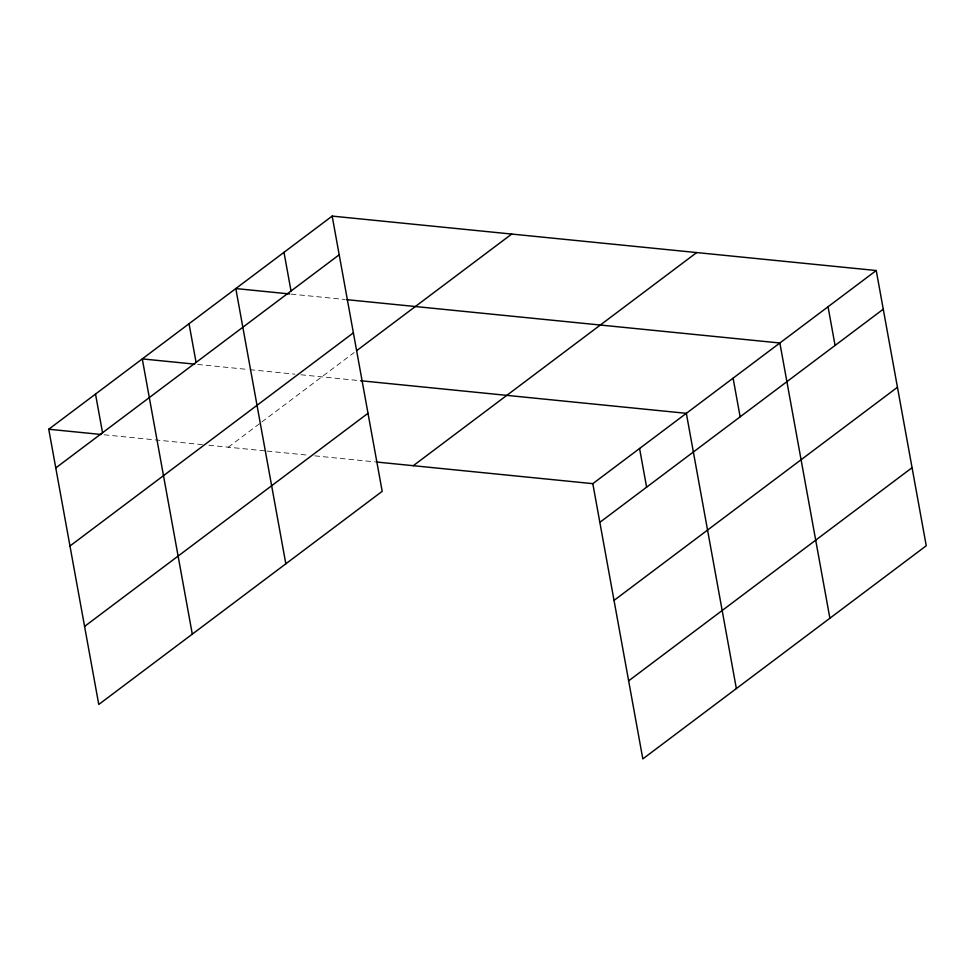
<?xml version="1.0" encoding="UTF-8"?>
<svg xmlns="http://www.w3.org/2000/svg" width="975" height="975" viewBox="0 0 975 975"><rect width="100%" height="100%" fill="white"/><g stroke="black" fill="none" stroke-linecap="round" stroke-linejoin="round"><path stroke-width="0.73" stroke-dasharray="4.88 3.66" d="M228.284 447.196L260.666 422.857M261.861 421.956L354.193 352.511M291.172 294.109L345.028 299.496M197.632 364.443L248.503 369.525M250.002 369.683L294.889 374.168M300.873 374.766L359.117 380.591M104.106 434.777L202.849 444.661M208.845 445.258L265.578 450.925M267.077 451.084L308.843 455.252M314.815 455.849L374.485 461.821"/><path stroke-width="1.46" d="M332.17 216.097L382.188 491.339L98.768 704.474L48.75 429.244L332.17 216.097L876.233 270.526L926.25 545.756L642.83 758.903L592.812 483.661L876.233 270.526M55.782 467.915L339.202 254.78M69.968 545.988L353.389 332.841M356.594 350.707L511.717 234.061M84.581 626.413L368.002 413.278M413.266 465.709L696.686 252.562M599.844 522.344L883.265 309.197M614.031 600.405L897.451 387.27M628.643 680.842L912.064 467.695M289.673 293.95L235.804 288.563L285.833 563.806M346.527 299.642L779.866 342.993L829.883 618.223M194.647 364.138L142.277 358.898L192.294 634.14M360.604 380.737L686.339 413.327L736.357 688.569M48.75 429.244L101.12 434.472M375.972 461.967L592.812 483.661M828.043 306.759L835.075 345.43M733.102 378.154L740.135 416.837M639.576 448.5L646.608 487.171M283.993 252.33L291.025 291.013M189.04 323.737L196.072 362.42M95.513 394.071L102.546 432.754"/></g></svg>
